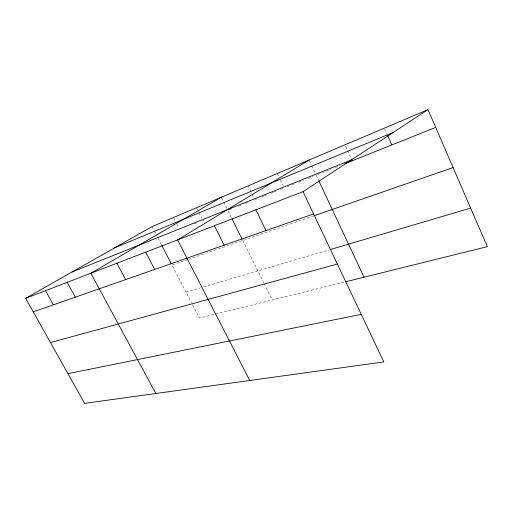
<?xml version="1.0" encoding="UTF-8"?>
<svg xmlns="http://www.w3.org/2000/svg" width="513" height="513" viewBox="0 0 513 513"><rect width="100%" height="100%" fill="white"/><g stroke="black" fill="none" stroke-linecap="round" stroke-linejoin="round"><path stroke-width="0.38" stroke-dasharray="2.56 1.92" d="M194.177 223.944L196.351 223.072M202.866 220.468L204.334 219.878M231.51 209.015L227.862 210.477L231.761 218.333M238.821 206.098L241.014 205.219M245.394 203.469L249.049 202.007M254.89 199.672L258.558 198.204M261.495 197.037L263.695 196.152M264.426 195.863L268.094 194.395M271.024 193.221L273.224 192.343M273.961 192.048L276.161 191.169M280.56 189.412L284.228 187.944M287.197 186.758L295.366 183.494M298.342 182.307L303.536 180.23M307.992 178.447L313.193 176.369M317.637 174.593L321.311 173.125M322.049 172.83L330.866 169.303M335.278 167.539L339.689 165.776M187.816 259.52L171.958 265.016L191.445 302.619M188.566 259.257L313.437 215.973M185.995 292.109L200.564 287.806M203.629 286.902L329.481 249.76M344.018 282.182L199.429 318.041L191.804 303.318M152.053 226.599L153.842 230.055M154.201 230.747L155.99 234.197M156.35 234.89L157.427 236.961M158.139 238.346L161.415 244.663M173.798 218.211L175.529 221.597M176.914 224.309L178.652 227.695M196.466 207.771L198.602 212.004M198.954 212.709L201.801 218.352M221.642 197.947L223.367 201.429M223.713 202.122L226.823 208.387M242.752 240.475L263.836 282.952M264.189 283.663L272.281 299.97M248.157 185.866L251.864 193.459M252.197 194.151L253.884 197.601M277.309 173.509L279.04 177.12M280.419 180.005L283.189 185.783M309.403 160.768L311.429 165.09M311.769 165.814L315.149 173.016M316.168 175.183L318.509 180.178M345.55 146.308L347.211 149.931M347.538 150.649L351.52 159.338M384.66 128.872L386.943 133.983"/><path stroke-width="0.77" d="M303.023 191.676L383.82 361.921L84.626 403.365L25.65 298.316L303.023 191.676L427.989 109.635L487.35 246.631L345.557 281.797M309.063 160.05L177.588 239.898L249.748 380.492M221.295 197.249L90.859 273.243L155.856 393.497M25.65 298.316L152.053 226.599L427.989 109.635M114.732 247.779L393.285 132.418M72 272.018L351.373 159.934M344.832 163.724L435.684 127.404M33.255 311.859L313.59 213.94M314.193 215.71L453.088 167.565M330.244 249.536L470.652 208.092M50.486 342.556L337.374 264.06M67.947 373.663L361.248 314.354M45.51 290.679L53.365 304.831M67.158 282.355L75.283 297.174M116.9 263.233L125.614 279.598M145.66 252.172L154.695 269.44M161.775 245.361L171.233 263.611M214.37 225.758L224.123 245.188M232.113 219.051L242.04 239.045M255.865 209.804L266.01 230.561M318.849 180.89L364.044 277.212M351.52 159.338L352.181 160.781M387.597 135.445L391.829 144.935"/></g></svg>
